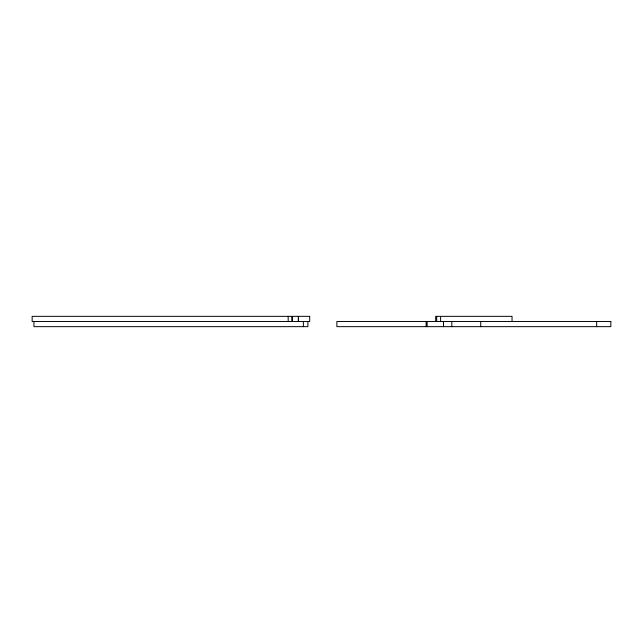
<?xml version="1.0" encoding="UTF-8"?>
<svg xmlns="http://www.w3.org/2000/svg" width="643" height="643" viewBox="0 0 643 643"><rect width="100%" height="100%" fill="white"/><g stroke="black" fill="none" stroke-linecap="round" stroke-linejoin="round"><path stroke-width="0.96" d="M596.656 321.5L596.64 326.652M512.037 321.5L512.037 316.348L435.681 316.348L435.681 321.5M480.707 321.5L480.707 326.652M451.796 321.5L451.796 326.652M443.493 321.5L443.493 326.652M440.6 316.348L440.6 321.5M436.693 316.348L436.693 321.5M427.145 321.5L427.145 326.652M426.188 321.5L426.076 326.652M307.909 321.5L307.909 326.652L33.926 326.652L33.926 321.5M303.367 321.5L303.383 326.652M298.521 316.348L298.521 321.5M298.304 316.348L298.304 321.5M292.171 316.348L292.171 321.5M292.075 316.348L292.075 321.5M288.128 316.348L288.225 321.5M309.693 316.348L32.15 316.348L32.15 321.5L309.693 321.5L309.693 316.348M610.85 321.5L336.876 321.5L336.868 326.652L610.85 326.652L610.85 321.5"/></g></svg>
